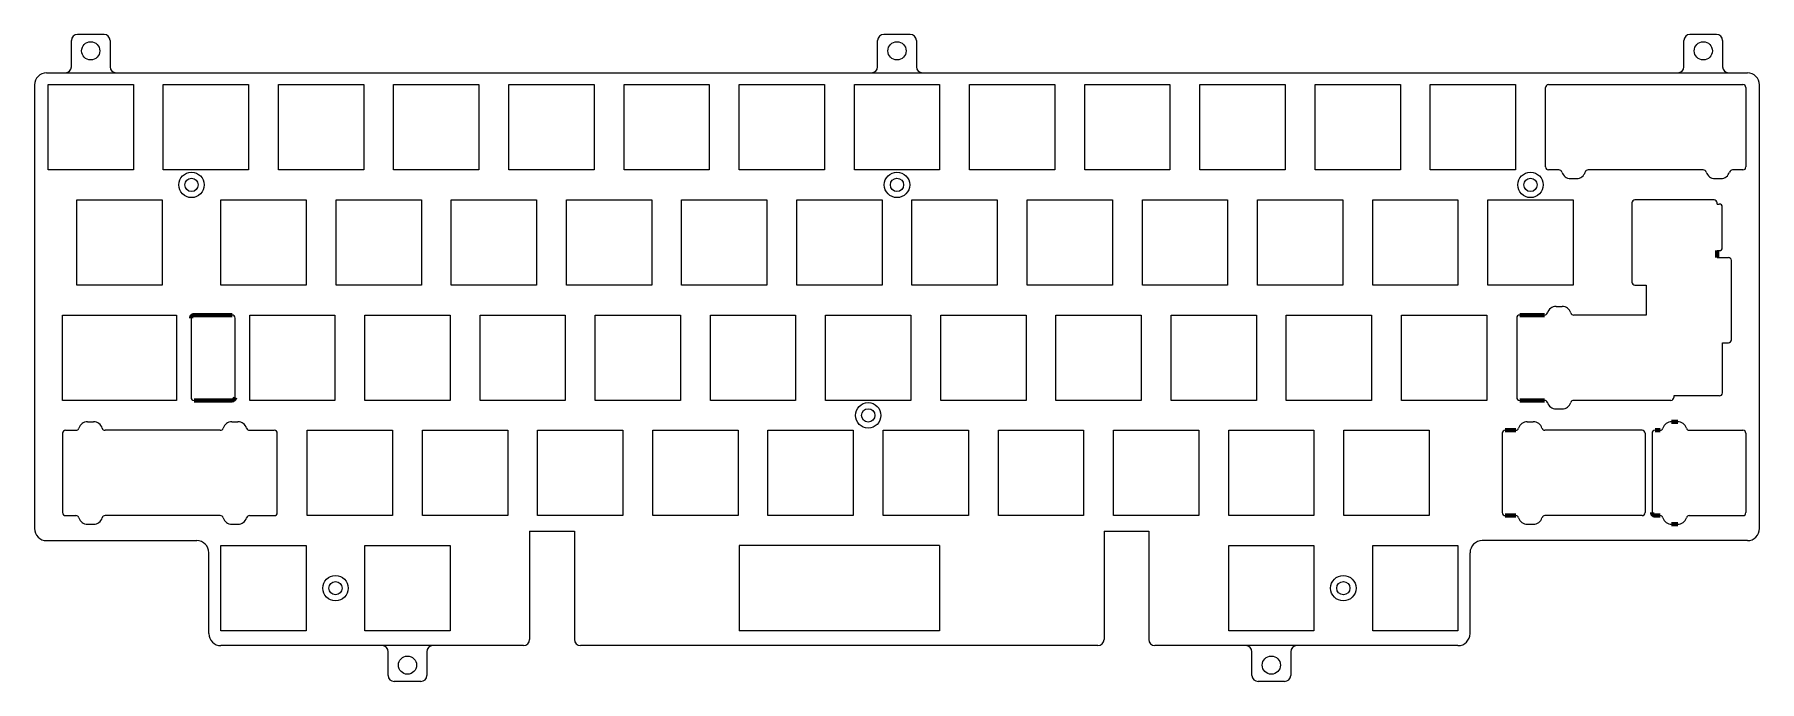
# Model space of a CAD drawing. Header units: millimetres. Extents: x 24131 to 24416, y 43265 to 43372.
import ezdxf

# ---------------------------------------------------------------- set-up
doc = ezdxf.new("R2010")
doc.units = ezdxf.units.MM

msp = doc.modelspace()

# ---------------------------------------------------------------- linework, layer by layer
at = {"color": 7, "linetype": 'Continuous'}
for p, q in [((24142.13, 43371.88), (24137.73, 43371.88)), ((24275.48, 43371.88), (24271.08, 43371.88)), ((24408.83, 43371.88), (24404.43, 43371.88)), ((24136.73, 43366.55), (24136.73, 43370.88)), ((24143.13, 43370.88), (24143.13, 43366.55)), ((24270.08, 43366.55), (24270.08, 43370.88)), ((24276.48, 43370.88), (24276.48, 43366.55)), ((24403.43, 43366.55), (24403.43, 43370.88)), ((24409.83, 43370.88), (24409.83, 43366.55)), ((24130.63, 43363.55), (24130.63, 43290.21)), ((24132.63, 43365.55), (24413.93, 43365.55)), ((24132.88, 43349.5), (24132.88, 43363.6)), ((24132.88, 43363.6), (24146.98, 43363.6)), ((24146.98, 43363.6), (24146.98, 43349.5)), ((24151.93, 43349.5), (24151.93, 43363.6)), ((24151.93, 43363.6), (24166.03, 43363.6)), ((24166.03, 43363.6), (24166.03, 43349.5)), ((24170.98, 43349.5), (24170.98, 43363.6)), ((24170.98, 43363.6), (24185.08, 43363.6)), ((24185.08, 43363.6), (24185.08, 43349.5)), ((24190.03, 43349.5), (24190.03, 43363.6)), ((24190.03, 43363.6), (24204.13, 43363.6)), ((24204.13, 43363.6), (24204.13, 43349.5)), ((24209.08, 43349.5), (24209.08, 43363.6)), ((24209.08, 43363.6), (24223.18, 43363.6)), ((24223.18, 43363.6), (24223.18, 43349.5)), ((24228.13, 43349.5), (24228.13, 43363.6)), ((24228.13, 43363.6), (24242.23, 43363.6)), ((24242.23, 43363.6), (24242.23, 43349.5)), ((24247.18, 43349.5), (24247.18, 43363.6)), ((24247.18, 43363.6), (24261.28, 43363.6)), ((24261.28, 43363.6), (24261.28, 43349.5)), ((24266.23, 43349.5), (24266.23, 43363.6)), ((24266.23, 43363.6), (24280.33, 43363.6)), ((24280.33, 43363.6), (24280.33, 43349.5)), ((24285.28, 43349.5), (24285.28, 43363.6)), ((24285.28, 43363.6), (24299.38, 43363.6)), ((24299.38, 43363.6), (24299.38, 43349.5)), ((24304.33, 43349.5), (24304.33, 43363.6)), ((24304.33, 43363.6), (24318.43, 43363.6)), ((24318.43, 43363.6), (24318.43, 43349.5)), ((24323.38, 43349.5), (24323.38, 43363.6)), ((24323.38, 43363.6), (24337.48, 43363.6)), ((24337.48, 43363.6), (24337.48, 43349.5)), ((24342.43, 43363.6), (24356.53, 43363.6)), ((24342.43, 43349.5), (24342.43, 43363.6)), ((24356.53, 43363.6), (24356.53, 43349.5)), ((24361.48, 43363.6), (24375.58, 43363.6)), ((24361.48, 43349.5), (24361.48, 43363.6)), ((24375.58, 43363.6), (24375.58, 43349.5)), ((24415.93, 43290.21), (24415.93, 43363.55)), ((24146.98, 43349.5), (24132.88, 43349.5)), ((24166.03, 43349.5), (24151.93, 43349.5)), ((24185.08, 43349.5), (24170.98, 43349.5)), ((24204.13, 43349.5), (24190.03, 43349.5)), ((24223.18, 43349.5), (24209.08, 43349.5)), ((24242.23, 43349.5), (24228.13, 43349.5)), ((24261.28, 43349.5), (24247.18, 43349.5)), ((24280.33, 43349.5), (24266.23, 43349.5)), ((24299.38, 43349.5), (24285.28, 43349.5)), ((24318.43, 43349.5), (24304.33, 43349.5)), ((24337.48, 43349.5), (24323.38, 43349.5)), ((24356.53, 43349.5), (24342.43, 43349.5)), ((24375.58, 43349.5), (24361.48, 43349.5)), ((24137.64, 43330.45), (24137.64, 43344.55)), ((24137.64, 43344.55), (24151.74, 43344.55)), ((24151.74, 43344.55), (24151.74, 43330.45)), ((24161.46, 43330.45), (24161.46, 43344.55)), ((24161.46, 43344.55), (24175.56, 43344.55)), ((24175.56, 43344.55), (24175.56, 43330.45)), ((24180.51, 43330.45), (24180.51, 43344.55)), ((24180.51, 43344.55), (24194.61, 43344.55)), ((24194.61, 43344.55), (24194.61, 43330.45)), ((24199.56, 43330.45), (24199.56, 43344.55)), ((24199.56, 43344.55), (24213.66, 43344.55)), ((24213.66, 43344.55), (24213.66, 43330.45)), ((24218.61, 43330.45), (24218.61, 43344.55)), ((24218.61, 43344.55), (24232.71, 43344.55)), ((24232.71, 43344.55), (24232.71, 43330.45)), ((24237.66, 43330.45), (24237.66, 43344.55)), ((24237.66, 43344.55), (24251.76, 43344.55)), ((24251.76, 43344.55), (24251.76, 43330.45)), ((24256.71, 43330.45), (24256.71, 43344.55)), ((24256.71, 43344.55), (24270.81, 43344.55)), ((24270.81, 43344.55), (24270.81, 43330.45)), ((24275.76, 43330.45), (24275.76, 43344.55)), ((24275.76, 43344.55), (24289.86, 43344.55)), ((24289.86, 43344.55), (24289.86, 43330.45)), ((24294.81, 43330.45), (24294.81, 43344.55)), ((24294.81, 43344.55), (24308.91, 43344.55)), ((24308.91, 43344.55), (24308.91, 43330.45)), ((24313.86, 43344.55), (24327.96, 43344.55)), ((24313.86, 43330.45), (24313.86, 43344.55)), ((24327.96, 43344.55), (24327.96, 43330.45)), ((24332.91, 43344.55), (24347.01, 43344.55)), ((24332.91, 43330.45), (24332.91, 43344.55)), ((24347.01, 43344.55), (24347.01, 43330.45)), ((24351.96, 43344.55), (24366.06, 43344.55)), ((24351.96, 43330.45), (24351.96, 43344.55)), ((24366.06, 43344.55), (24366.06, 43330.45)), ((24371.01, 43344.55), (24385.11, 43344.55)), ((24371.01, 43330.45), (24371.01, 43344.55)), ((24385.11, 43344.55), (24385.11, 43330.45)), ((24151.74, 43330.45), (24137.64, 43330.45)), ((24175.56, 43330.45), (24161.46, 43330.45)), ((24194.61, 43330.45), (24180.51, 43330.45)), ((24213.66, 43330.45), (24199.56, 43330.45)), ((24232.71, 43330.45), (24218.61, 43330.45)), ((24251.76, 43330.45), (24237.66, 43330.45)), ((24270.81, 43330.45), (24256.71, 43330.45)), ((24289.86, 43330.45), (24275.76, 43330.45)), ((24308.91, 43330.45), (24294.81, 43330.45)), ((24327.96, 43330.45), (24313.86, 43330.45)), ((24347.01, 43330.45), (24332.91, 43330.45)), ((24366.06, 43330.45), (24351.96, 43330.45)), ((24385.11, 43330.45), (24371.01, 43330.45)), ((24135.27, 43311.4), (24135.27, 43325.5)), ((24135.27, 43325.5), (24154.12, 43325.5)), ((24154.12, 43325.5), (24154.12, 43311.4)), ((24166.22, 43311.4), (24166.22, 43325.5)), ((24166.22, 43325.5), (24180.32, 43325.5)), ((24180.32, 43325.5), (24180.32, 43311.4)), ((24185.27, 43311.4), (24185.27, 43325.5)), ((24185.27, 43325.5), (24199.37, 43325.5)), ((24199.37, 43325.5), (24199.37, 43311.4)), ((24204.32, 43311.4), (24204.32, 43325.5)), ((24204.32, 43325.5), (24218.42, 43325.5)), ((24218.42, 43325.5), (24218.42, 43311.4)), ((24223.37, 43311.4), (24223.37, 43325.5)), ((24223.37, 43325.5), (24237.47, 43325.5)), ((24237.47, 43325.5), (24237.47, 43311.4)), ((24242.42, 43311.4), (24242.42, 43325.5)), ((24242.42, 43325.5), (24256.52, 43325.5)), ((24256.52, 43325.5), (24256.52, 43311.4)), ((24261.47, 43311.4), (24261.47, 43325.5)), ((24261.47, 43325.5), (24275.57, 43325.5)), ((24275.57, 43325.5), (24275.57, 43311.4)), ((24280.52, 43311.4), (24280.52, 43325.5)), ((24280.52, 43325.5), (24294.62, 43325.5)), ((24294.62, 43325.5), (24294.62, 43311.4)), ((24299.57, 43325.5), (24313.67, 43325.5)), ((24299.57, 43311.4), (24299.57, 43325.5)), ((24313.67, 43325.5), (24313.67, 43311.4)), ((24318.62, 43325.5), (24332.72, 43325.5)), ((24318.62, 43311.4), (24318.62, 43325.5)), ((24332.72, 43325.5), (24332.72, 43311.4)), ((24337.67, 43325.5), (24351.77, 43325.5)), ((24337.67, 43311.4), (24337.67, 43325.5)), ((24351.77, 43325.5), (24351.77, 43311.4)), ((24356.72, 43325.5), (24370.82, 43325.5)), ((24356.72, 43311.4), (24356.72, 43325.5)), ((24370.82, 43325.5), (24370.82, 43311.4)), ((24154.12, 43311.4), (24135.27, 43311.4)), ((24180.32, 43311.4), (24166.22, 43311.4)), ((24199.37, 43311.4), (24185.27, 43311.4)), ((24218.42, 43311.4), (24204.32, 43311.4)), ((24237.47, 43311.4), (24223.37, 43311.4)), ((24256.52, 43311.4), (24242.42, 43311.4)), ((24275.57, 43311.4), (24261.47, 43311.4)), ((24294.62, 43311.4), (24280.52, 43311.4)), ((24313.67, 43311.4), (24299.57, 43311.4)), ((24332.72, 43311.4), (24318.62, 43311.4)), ((24351.77, 43311.4), (24337.67, 43311.4)), ((24370.82, 43311.4), (24356.72, 43311.4)), ((24175.74, 43292.35), (24175.74, 43306.45)), ((24175.74, 43306.45), (24189.84, 43306.45)), ((24189.84, 43306.45), (24189.84, 43292.35)), ((24194.79, 43292.35), (24194.79, 43306.45)), ((24194.79, 43306.45), (24208.89, 43306.45)), ((24208.89, 43306.45), (24208.89, 43292.35)), ((24213.84, 43292.35), (24213.84, 43306.45)), ((24213.84, 43306.45), (24227.94, 43306.45)), ((24227.94, 43306.45), (24227.94, 43292.35)), ((24232.89, 43292.35), (24232.89, 43306.45)), ((24232.89, 43306.45), (24246.99, 43306.45)), ((24246.99, 43306.45), (24246.99, 43292.35)), ((24251.94, 43292.35), (24251.94, 43306.45)), ((24251.94, 43306.45), (24266.04, 43306.45)), ((24266.04, 43306.45), (24266.04, 43292.35)), ((24270.99, 43306.45), (24285.09, 43306.45)), ((24270.99, 43292.35), (24270.99, 43306.45)), ((24285.09, 43306.45), (24285.09, 43292.35)), ((24290.04, 43306.45), (24304.14, 43306.45)), ((24290.04, 43292.35), (24290.04, 43306.45)), ((24304.14, 43306.45), (24304.14, 43292.35)), ((24309.09, 43306.45), (24323.19, 43306.45)), ((24309.09, 43292.35), (24309.09, 43306.45)), ((24323.19, 43306.45), (24323.19, 43292.35)), ((24328.14, 43306.45), (24342.24, 43306.45)), ((24328.14, 43292.35), (24328.14, 43306.45)), ((24342.24, 43306.45), (24342.24, 43292.35)), ((24347.19, 43306.45), (24361.29, 43306.45)), ((24347.19, 43292.35), (24347.19, 43306.45)), ((24361.29, 43306.45), (24361.29, 43292.35)), ((24189.84, 43292.35), (24175.74, 43292.35)), ((24208.89, 43292.35), (24194.79, 43292.35)), ((24227.94, 43292.35), (24213.84, 43292.35)), ((24246.99, 43292.35), (24232.89, 43292.35)), ((24266.04, 43292.35), (24251.94, 43292.35)), ((24285.09, 43292.35), (24270.99, 43292.35)), ((24304.14, 43292.35), (24290.04, 43292.35)), ((24323.19, 43292.35), (24309.09, 43292.35)), ((24342.24, 43292.35), (24328.14, 43292.35)), ((24361.29, 43292.35), (24347.19, 43292.35)), ((24212.52, 43289.76), (24212.52, 43271.85)), ((24212.52, 43289.76), (24219.92, 43289.76)), ((24219.92, 43289.76), (24219.92, 43271.85)), ((24307.52, 43289.76), (24314.92, 43289.76)), ((24307.52, 43289.76), (24307.52, 43271.85)), ((24314.92, 43289.76), (24314.92, 43271.85)), ((24132.63, 43288.21), (24157.46, 43288.21)), ((24159.46, 43272.85), (24159.46, 43286.21)), ((24161.46, 43273.3), (24161.46, 43287.4)), ((24161.46, 43287.4), (24175.56, 43287.4)), ((24175.56, 43287.4), (24175.56, 43273.3)), ((24185.27, 43273.3), (24185.27, 43287.4)), ((24185.27, 43287.4), (24199.37, 43287.4)), ((24199.37, 43287.4), (24199.37, 43273.3)), ((24280.33, 43287.4), (24247.18, 43287.4)), ((24247.18, 43287.4), (24247.18, 43273.3)), ((24280.33, 43287.4), (24280.33, 43273.3)), ((24328.14, 43287.4), (24342.24, 43287.4)), ((24328.14, 43273.3), (24328.14, 43287.4)), ((24342.24, 43287.4), (24342.24, 43273.3)), ((24351.96, 43287.4), (24366.06, 43287.4)), ((24351.96, 43273.3), (24351.96, 43287.4)), ((24366.06, 43287.4), (24366.06, 43273.3)), ((24368.06, 43272.85), (24368.06, 43286.21)), ((24413.93, 43288.21), (24370.06, 43288.21)), ((24175.56, 43273.3), (24161.46, 43273.3)), ((24199.37, 43273.3), (24185.27, 43273.3)), ((24280.33, 43273.3), (24247.18, 43273.3)), ((24342.24, 43273.3), (24328.14, 43273.3)), ((24366.06, 43273.3), (24351.96, 43273.3)), ((24211.52, 43270.85), (24161.46, 43270.85)), ((24189.12, 43265.93), (24189.12, 43269.85)), ((24195.52, 43269.85), (24195.52, 43265.93)), ((24306.52, 43270.85), (24220.92, 43270.85)), ((24366.06, 43270.85), (24315.92, 43270.85)), ((24331.99, 43265.93), (24331.99, 43269.85)), ((24338.39, 43269.85), (24338.39, 43265.93)), ((24194.52, 43264.93), (24190.12, 43264.93)), ((24337.39, 43264.93), (24332.99, 43264.93))]:
    msp.add_line(p, q, dxfattribs=at)
at = {"color": 7, "linetype": 'Continuous', "lineweight": 25, "true_color": 0xffffff}
for p, q in [((24380.53, 43350), (24380.53, 43363.1)), ((24413.68, 43363.1), (24413.68, 43350)), ((24382.75, 43349.5), (24381.03, 43349.5)), ((24406.63, 43349.5), (24387.58, 43349.5)), ((24396.51, 43306.45), (24380.44, 43306.45)), ((24397.01, 43305.95), (24397.01, 43292.85)), ((24396.51, 43292.35), (24380.44, 43292.35))]:
    msp.add_line(p, q, dxfattribs=at)
at = {"color": 7, "true_color": 0xffffff}
for p, q in [((24381.03, 43363.6), (24413.18, 43363.6)), ((24413.18, 43349.5), (24411.46, 43349.5)), ((24384.67, 43348.08), (24385.67, 43348.08)), ((24408.54, 43348.08), (24409.54, 43348.08)), ((24408.92, 43343.85), (24409.28, 43343.85)), ((24408.92, 43336.16), (24409.27, 43336.16)), ((24408.92, 43335.02), (24410.8, 43335.02)), ((24382.29, 43326.92), (24383.29, 43326.92)), ((24382.29, 43309.98), (24383.29, 43309.98)), ((24139.4, 43307.87), (24140.4, 43307.87)), ((24163.27, 43307.87), (24164.27, 43307.87)), ((24377.52, 43307.87), (24378.52, 43307.87)), ((24139.4, 43290.93), (24140.4, 43290.93)), ((24163.27, 43290.93), (24164.27, 43290.93)), ((24377.52, 43290.93), (24378.52, 43290.93))]:
    msp.add_line(p, q, dxfattribs=at)
at = {"color": 7, "linetype": 'Continuous', "true_color": 0xffffff}
for p, q in [((24394.82, 43344.05), (24394.82, 43330.95)), ((24408.42, 43344.55), (24395.32, 43344.55)), ((24408.92, 43343.85), (24408.92, 43344.05)), ((24408.92, 43343.85), (24408.92, 43344.05)), ((24409.77, 43336.66), (24409.78, 43343.35)), ((24411.3, 43321.42), (24411.3, 43334.52)), ((24395.32, 43330.45), (24397.2, 43330.45)), ((24397.2, 43330.45), (24397.2, 43325.5)), ((24156.52, 43325), (24156.52, 43311.9)), ((24163.82, 43311.9), (24163.82, 43325)), ((24375.77, 43325), (24375.77, 43311.9)), ((24397.2, 43325.5), (24385.2, 43325.5)), ((24409.8, 43320.92), (24410.8, 43320.92)), ((24409.8, 43312.64), (24409.8, 43320.92)), ((24401.27, 43311.4), (24385.2, 43311.4)), ((24409.3, 43312.14), (24401.77, 43312.14)), ((24401.77, 43312.14), (24401.77, 43311.9)), ((24135.26, 43305.95), (24135.26, 43292.85)), ((24135.76, 43306.45), (24137.48, 43306.45)), ((24161.36, 43306.45), (24142.31, 43306.45)), ((24166.19, 43306.45), (24170.29, 43306.45)), ((24170.79, 43292.85), (24170.79, 43305.95)), ((24373.39, 43305.95), (24373.39, 43292.85)), ((24398.16, 43305.95), (24398.16, 43292.85)), ((24404.31, 43306.45), (24413.18, 43306.45)), ((24413.68, 43305.95), (24413.68, 43292.85)), ((24135.76, 43292.35), (24137.48, 43292.35)), ((24161.36, 43292.35), (24142.31, 43292.35)), ((24166.19, 43292.35), (24170.29, 43292.35)), ((24404.31, 43292.35), (24413.18, 43292.35))]:
    msp.add_line(p, q, dxfattribs=at)
at = {"color": 7, "linetype": 'ByBlock', "lineweight": 211, "true_color": 0xffffff}
for p, q in [((24408.92, 43336.16), (24408.92, 43335.02)), ((24376.27, 43325.5), (24380.37, 43325.5)), ((24376.27, 43311.4), (24380.37, 43311.4)), ((24373.89, 43306.45), (24375.61, 43306.45)), ((24399.49, 43306.45), (24398.66, 43306.45)), ((24401.4, 43307.87), (24402.4, 43307.87)), ((24373.89, 43292.35), (24375.61, 43292.35)), ((24399.49, 43292.35), (24398.66, 43292.35)), ((24401.4, 43290.93), (24402.4, 43290.93))]:
    msp.add_line(p, q, dxfattribs=at)
at = {"linetype": 'ByBlock', "lineweight": 211}
for p, q in [((24157.02, 43325.5), (24163.32, 43325.5)), ((24163.32, 43311.4), (24157.02, 43311.4))]:
    msp.add_line(p, q, dxfattribs=at)
at = {"color": 7, "linetype": 'Continuous'}
for centre, radius in [((24139.93, 43369.18), 1.5), ((24273.28, 43369.18), 1.5), ((24406.63, 43369.18), 1.5), ((24156.6, 43347.02), 2.1), ((24273.28, 43347.02), 2.1), ((24378.06, 43347.02), 2.1), ((24156.6, 43347.02), 1.1), ((24273.28, 43347.02), 1.1), ((24378.06, 43347.02), 1.1), ((24268.52, 43308.92), 2.1), ((24268.52, 43308.92), 1.1), ((24180.41, 43280.35), 2.1), ((24180.41, 43280.35), 1.1), ((24347.1, 43280.35), 2.1), ((24347.1, 43280.35), 1.1), ((24192.32, 43267.63), 1.5), ((24335.19, 43267.63), 1.5)]:
    msp.add_circle(centre, radius, dxfattribs=at)
for centre, radius, start, end in [((24137.73, 43370.88), 1, 90, 180), ((24142.13, 43370.88), 1, 0, 90), ((24271.08, 43370.88), 1, 90, 180), ((24275.48, 43370.88), 1, 0, 90), ((24404.43, 43370.88), 1, 90, 180), ((24408.83, 43370.88), 1, 0, 90), ((24135.73, 43366.55), 1, 270, 0), ((24144.13, 43366.55), 1, 180, 270), ((24269.08, 43366.55), 1, 270, 0), ((24277.48, 43366.55), 1, 180, 270), ((24402.43, 43366.55), 1, 270, 0), ((24410.83, 43366.55), 1, 180, 270), ((24132.63, 43363.55), 2, 90, 180), ((24413.93, 43363.55), 2, 0, 90), ((24132.63, 43290.21), 2, 180, 270), ((24413.93, 43290.21), 2, 270, 0), ((24157.46, 43286.21), 2, 0, 90), ((24370.06, 43286.21), 2, 90, 180), ((24161.46, 43272.85), 2, 180, 270), ((24211.52, 43271.85), 1, 270, 0), ((24220.92, 43271.85), 1, 180, 270), ((24306.52, 43271.85), 1, 270, 0), ((24315.92, 43271.85), 1, 180, 270), ((24366.06, 43272.85), 2, 270, 0), ((24188.12, 43269.85), 1, 0, 90), ((24196.52, 43269.85), 1, 90, 180), ((24330.99, 43269.85), 1, 0, 90), ((24339.39, 43269.85), 1, 90, 180), ((24190.12, 43265.93), 1, 180, 270), ((24194.52, 43265.93), 1, 270, 0), ((24332.99, 43265.93), 1, 180, 270), ((24337.39, 43265.93), 1, 270, 0)]:
    msp.add_arc(centre, radius, start, end, dxfattribs=at)
at = {"color": 7, "linetype": 'Continuous', "lineweight": 25, "true_color": 0xffffff}
for centre, start, end in [((24381.03, 43363.1), 90, 180), ((24413.18, 43363.1), 0, 90), ((24381.03, 43350), 180, 270), ((24413.18, 43350), 270, 0), ((24373.89, 43305.95), 90, 180), ((24396.51, 43305.95), 0, 90), ((24396.51, 43292.85), 270, 0)]:
    msp.add_arc(centre, 0.5, start, end, dxfattribs=at)
at = {"color": 7, "linetype": 'ByBlock', "true_color": 0xffffff}
for centre, start, end in [((24382.75, 43349), 16.8808, 90), ((24387.58, 43349), 90, 163.1192), ((24406.63, 43349), 16.8808, 90), ((24409.27, 43336.66), 270, 359.9007), ((24380.37, 43326), 270, 343.1194), ((24385.2, 43326), 196.8806, 270), ((24380.37, 43310.9), 16.8806, 90), ((24385.2, 43310.9), 90, 163.1194), ((24137.48, 43306.95), 270, 343.1193), ((24142.31, 43306.95), 196.8807, 270), ((24161.36, 43306.95), 270, 343.1193), ((24166.19, 43306.95), 196.8807, 270), ((24375.61, 43306.95), 270, 343.1193), ((24380.44, 43306.95), 196.8805, 270), ((24399.49, 43306.95), 270, 343.1193), ((24404.31, 43306.95), 196.8807, 270), ((24137.48, 43291.85), 16.8807, 90), ((24142.31, 43291.85), 90, 163.1193), ((24161.36, 43291.85), 16.8807, 90), ((24166.19, 43291.85), 90, 163.1193), ((24375.61, 43291.85), 16.8807, 90), ((24380.44, 43291.85), 90, 163.1195), ((24399.49, 43291.85), 16.8807, 90), ((24404.31, 43291.85), 90, 163.1193)]:
    msp.add_arc(centre, 0.5, start, end, dxfattribs=at)
at = {"color": 7, "true_color": 0xffffff}
for centre, radius, start, end in [((24384.67, 43349.58), 1.5, 196.8808, 270), ((24385.67, 43349.58), 1.5, 270, 343.1192), ((24408.54, 43349.58), 1.5, 196.8808, 270), ((24409.54, 43349.58), 1.5, 270, 343.1192), ((24411.46, 43349), 0.5, 90, 163.1192), ((24382.29, 43325.42), 1.5, 90, 163.1194), ((24383.29, 43325.42), 1.5, 16.8806, 90), ((24382.29, 43311.48), 1.5, 196.8806, 270), ((24383.29, 43311.48), 1.5, 270, 343.1194), ((24139.4, 43306.37), 1.5, 90, 163.1193), ((24140.4, 43306.37), 1.5, 16.8807, 90), ((24163.27, 43306.37), 1.5, 90, 163.1193), ((24164.27, 43306.37), 1.5, 16.8807, 90), ((24377.52, 43306.37), 1.5, 90, 163.1193), ((24378.52, 43306.37), 1.5, 16.8805, 90), ((24401.4, 43306.37), 1.5, 90, 163.1193), ((24402.4, 43306.37), 1.5, 16.8807, 90), ((24139.4, 43292.43), 1.5, 196.8807, 270), ((24140.4, 43292.43), 1.5, 270, 343.1193), ((24163.27, 43292.43), 1.5, 196.8807, 270), ((24164.27, 43292.43), 1.5, 270, 343.1193), ((24377.52, 43292.43), 1.5, 196.8807, 270), ((24378.52, 43292.43), 1.5, 270, 343.1195), ((24401.4, 43292.43), 1.5, 196.8807, 270), ((24402.4, 43292.43), 1.5, 270, 343.1193)]:
    msp.add_arc(centre, radius, start, end, dxfattribs=at)
at = {"color": 7, "linetype": 'Continuous', "true_color": 0xffffff}
for centre, start, end in [((24395.32, 43344.05), 90, 180), ((24408.42, 43344.05), 0, 90), ((24410.8, 43334.52), 0, 90), ((24395.32, 43330.95), 180, 269.9998), ((24376.27, 43325), 90, 180), ((24410.8, 43321.42), 270, 0), ((24376.27, 43311.9), 180, 270), ((24401.27, 43311.9), 270, 0), ((24409.3, 43312.64), 270.0014, 0), ((24135.76, 43305.95), 90, 180), ((24170.29, 43305.95), 0, 90), ((24398.66, 43305.95), 90, 180), ((24413.18, 43305.95), 0, 90), ((24135.76, 43292.85), 180, 270), ((24170.29, 43292.85), 270, 0), ((24373.89, 43292.85), 180, 270), ((24413.18, 43292.85), 270, 0)]:
    msp.add_arc(centre, 0.5, start, end, dxfattribs=at)
at = {"color": 7, "linetype": 'ByBlock', "lineweight": -3, "true_color": 0xffffff}
msp.add_arc((24409.28, 43343.35), 0.5, 359.9007, 90, dxfattribs=at)
at = {"linetype": 'ByBlock', "lineweight": 211}
for centre, start, end in [((24157.02, 43325), 90, 180), ((24163.32, 43311.9), 270, 0)]:
    msp.add_arc(centre, 0.5, start, end, dxfattribs=at)
at = {"linetype": 'ByBlock'}
for centre, start, end in [((24163.32, 43325), 0, 90), ((24157.02, 43311.9), 180, 270)]:
    msp.add_arc(centre, 0.5, start, end, dxfattribs=at)
at = {"color": 7, "linetype": 'ByBlock', "lineweight": 211, "true_color": 0xffffff}
msp.add_arc((24398.66, 43292.85), 0.5, 180, 270, dxfattribs=at)

doc.saveas('drawing.dxf')
